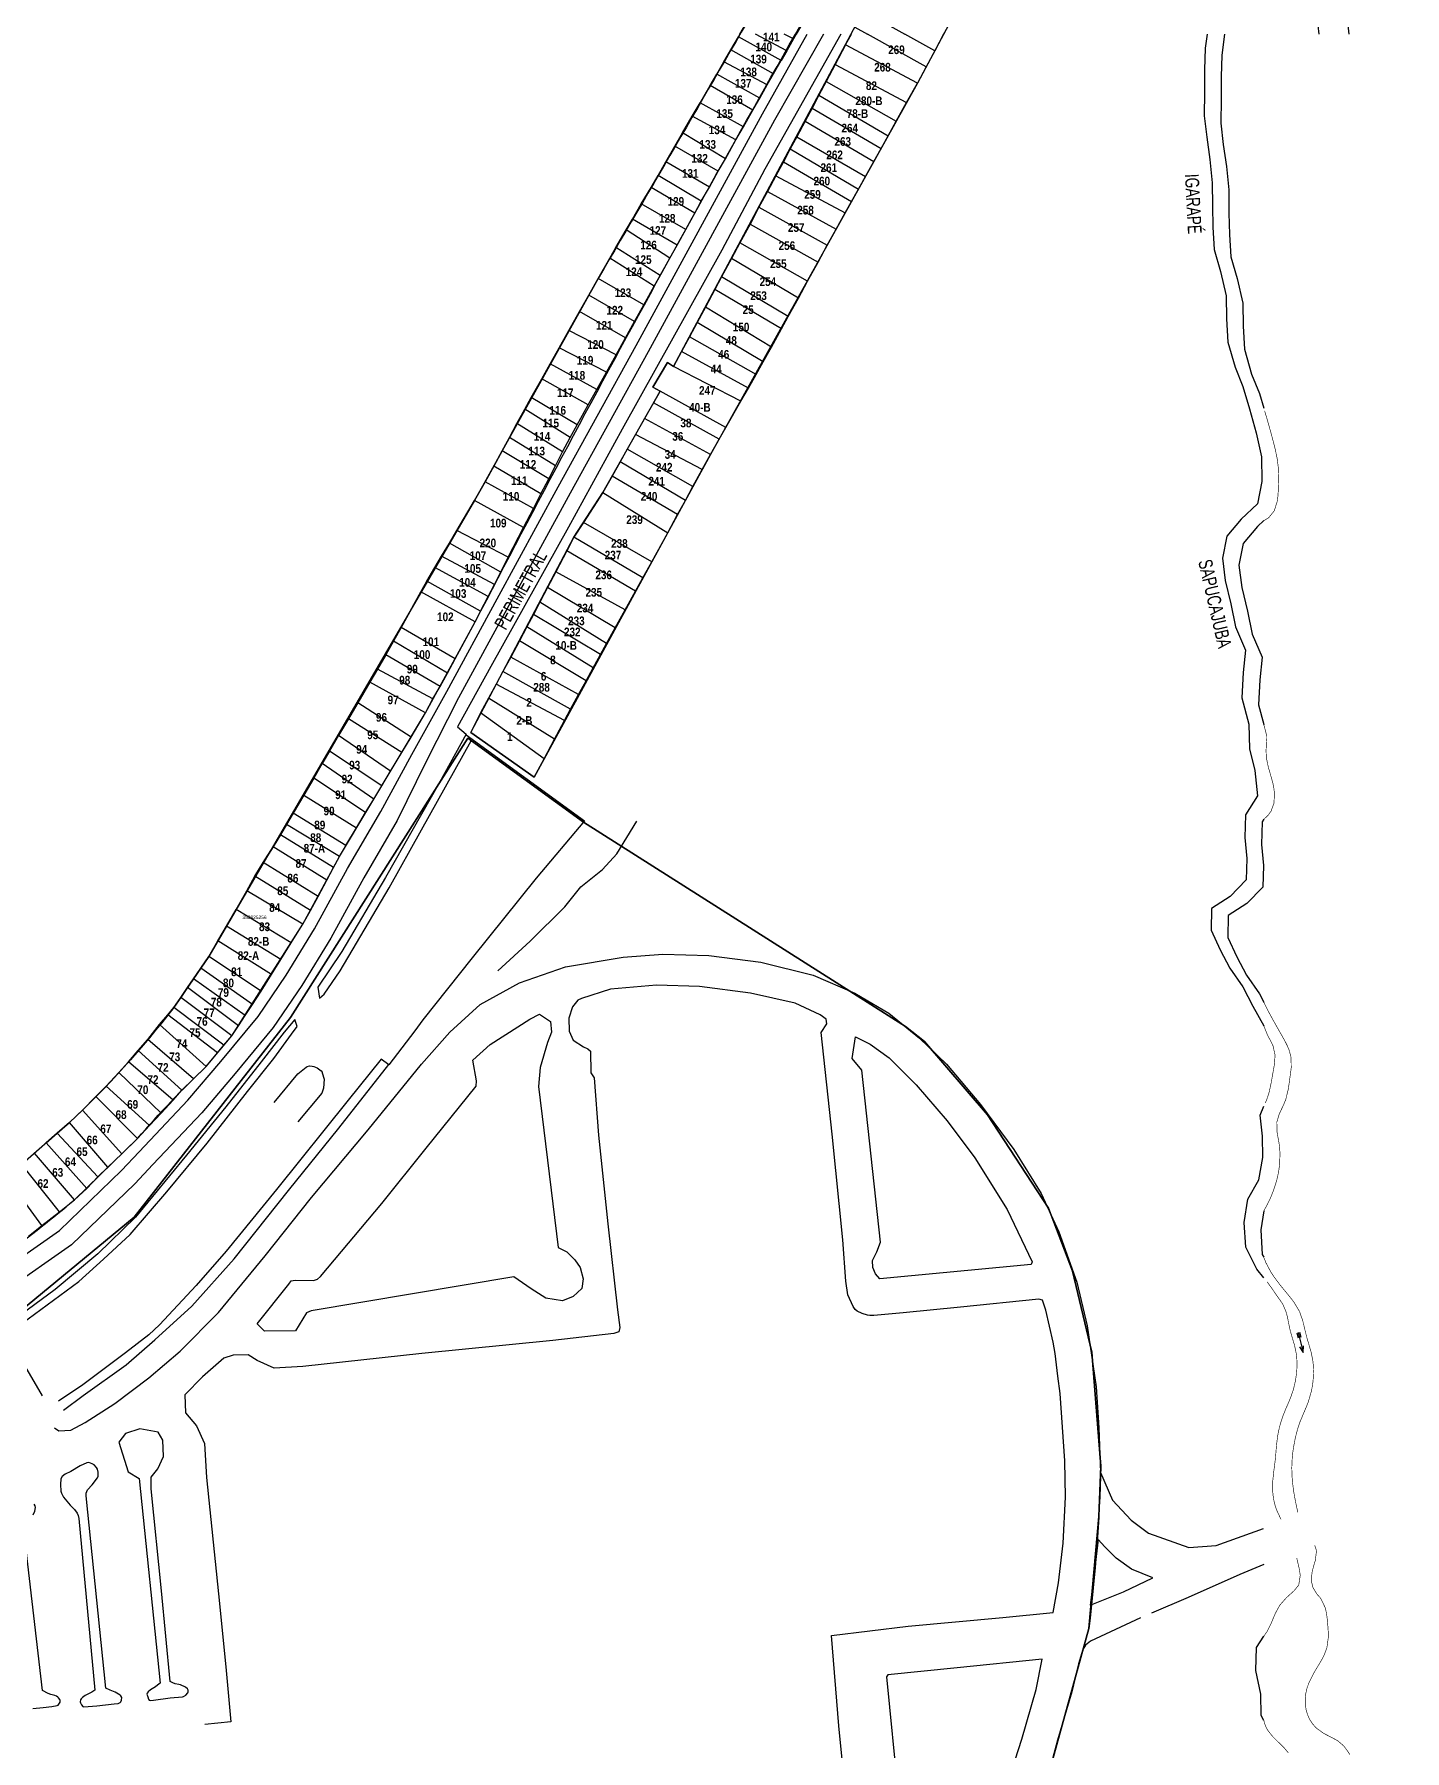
# Model space of a CAD drawing. Extents: x 204548 to 208114, y 4836513 to 4840071.
# Drawn here: x 205440.6 to 205836.7, y 4837097.7 to 4837593.9 of the extents above; entities that cross this region are included whole.
import ezdxf
from ezdxf.enums import TextEntityAlignment as Align

# ---------------------------------------------------------------- set-up
doc = ezdxf.new("R2010")
doc.units = 0
doc.header["$LTSCALE"] = 1.5
doc.header["$MEASUREMENT"] = 0
for name, color, linetype in [('CD-MALHA-LOTES', 42, 'CONTINUOUS'), ('CD_TXT_QUADRA', 7, 'CONTINUOUS'), ('HD-CURSO-PERENE', 170, 'CONTINUOUS'), ('HD-TXT-PERENE', 170, 'CONTINUOUS'), ('HD-VALAS-DRENOS', 170, 'CONTINUOUS'), ('RU-QUADRAS', 6, 'CONTINUOUS'), ('SV-EIXO-RUA-PAV', 20, 'CONTINUOUS'), ('SV-RUA-PAVIM-S-GUIA-C-GUIA', 7, 'CONTINUOUS'), ('SV-TXT-RUA-PAV-S-GUIA-C-GUIA', 7, 'CONTINUOUS'), ('Th_NmrPort', 7, 'CONTINUOUS')]:
    doc.layers.add(name, color=color, linetype=linetype)
doc.styles.add('ARIAL', font='ARIAL.TTF')
doc.styles.add('MONOTXT', font='ARIAL.TTF', dxfattribs={"height": 0.2})
doc.styles.get("Standard").update_dxf_attribs({"font": 'swisscbo.ttf'})

# ---------------------------------------------------------------- blocks, each defined once
blk = doc.blocks.new('COD035', base_point=(207876.51013, 4838778.157952))
at = {"layer": 'HD-TXT-PERENE'}
for p, q in [((207876.51013, 4838778.563682), (207878.01013, 4838778.563682)), ((207876.51013, 4838778.163682), (207882.51013, 4838778.163682)), ((207876.51013, 4838777.763682), (207878.01013, 4838777.763682))]:
    blk.add_line(p, q, dxfattribs=at)
blk.add_lwpolyline([(207880.71013, 4838777.563682), (207882.51013, 4838778.163682), (207880.71013, 4838778.763682)], dxfattribs=at)

msp = doc.modelspace()

# ---------------------------------------------------------------- linework, layer by layer
at = {"layer": 'CD-MALHA-LOTES'}
for p, q in [((205680.23, 4837600.53), (205692.26, 4837593.86)), ((205644.13, 4837593.17), (205644.53, 4837593.86)), ((205644.53, 4837593.86), (205645.69, 4837595.87)), ((205658.09, 4837589.1), (205649.06, 4837593.92)), ((205660.05, 4837592.54), (205657.37, 4837593.92)), ((205660.8, 4837593.86), (205660.05, 4837592.54)), ((205662.02, 4837595.99), (205660.8, 4837593.86)), ((205675.11, 4837590.87), (205676.8, 4837593.89)), ((205677.78, 4837595.91), (205681.48, 4837593.86)), ((205698.41, 4837584.5), (205681.48, 4837593.86)), ((205700.86, 4837589.1), (205692.26, 4837593.86)), ((205703.4, 4837593.86), (205700.86, 4837589.1)), ((205703.63, 4837594.29), (205703.4, 4837593.86)), ((205641.94, 4837589.41), (205639.9, 4837585.88)), ((205644.13, 4837593.17), (205641.94, 4837589.41)), ((205654.29, 4837582.43), (205641.94, 4837589.41)), ((205656.47, 4837586.25), (205644.13, 4837593.17)), ((205658.09, 4837589.1), (205656.47, 4837586.25)), ((205660.05, 4837592.54), (205658.09, 4837589.1)), ((205675.11, 4837590.87), (205672.1, 4837585.17)), ((205695.86, 4837579.74), (205675.11, 4837590.87)), ((205700.86, 4837589.1), (205698.41, 4837584.5)), ((205639.9, 4837585.88), (205637.87, 4837582.38)), ((205652.47, 4837579.22), (205639.9, 4837585.88)), ((205654.29, 4837582.43), (205656.47, 4837586.25)), ((205672.1, 4837585.17), (205669.47, 4837580.21)), ((205672.1, 4837585.17), (205692.74, 4837574.13)), ((205698.41, 4837584.5), (205695.86, 4837579.74)), ((205635.96, 4837579.09), (205633.03, 4837574.03)), ((205637.87, 4837582.38), (205635.96, 4837579.09)), ((205648.32, 4837571.93), (205635.96, 4837579.09)), ((205650.32, 4837575.45), (205637.87, 4837582.38)), ((205650.32, 4837575.45), (205652.47, 4837579.22)), ((205652.47, 4837579.22), (205654.29, 4837582.43)), ((205669.47, 4837580.21), (205667.38, 4837576.26)), ((205669.47, 4837580.21), (205689.73, 4837568.72)), ((205692.74, 4837574.13), (205695.86, 4837579.74)), ((205633.03, 4837574.03), (205630.78, 4837570.23)), ((205645.56, 4837567.09), (205633.03, 4837574.03)), ((205648.32, 4837571.93), (205650.32, 4837575.45)), ((205667.38, 4837576.26), (205665.42, 4837572.55)), ((205667.38, 4837576.26), (205687.36, 4837564.47)), ((205689.73, 4837568.72), (205692.74, 4837574.13)), ((205630.78, 4837570.23), (205628, 4837565.41)), ((205643.41, 4837563.32), (205630.78, 4837570.23)), ((205645.56, 4837567.09), (205648.32, 4837571.93)), ((205665.42, 4837572.55), (205663.39, 4837568.72)), ((205665.42, 4837572.55), (205685.35, 4837560.86)), ((205628, 4837565.41), (205625.77, 4837561.54)), ((205640.42, 4837557.89), (205628, 4837565.41)), ((205643.41, 4837563.32), (205645.56, 4837567.09)), ((205661.03, 4837564.27), (205659.12, 4837560.72)), ((205663.39, 4837568.72), (205661.03, 4837564.27)), ((205661.03, 4837564.27), (205680.84, 4837552.77)), ((205663.39, 4837568.72), (205683.26, 4837557.1)), ((205685.35, 4837560.86), (205687.36, 4837564.47)), ((205687.36, 4837564.47), (205689.73, 4837568.72)), ((205625.77, 4837561.54), (205623.18, 4837557.03)), ((205638.27, 4837554.28), (205625.77, 4837561.54)), ((205640.42, 4837557.89), (205643.41, 4837563.32)), ((205659.12, 4837560.72), (205657.14, 4837557.03)), ((205659.12, 4837560.72), (205678.8, 4837549.1)), ((205683.26, 4837557.1), (205685.35, 4837560.86)), ((205623.18, 4837557.03), (205620.9, 4837553.06)), ((205635.75, 4837549.72), (205623.18, 4837557.03)), ((205635.75, 4837549.72), (205638.27, 4837554.28)), ((205638.27, 4837554.28), (205640.42, 4837557.89)), ((205657.14, 4837557.03), (205654.95, 4837552.95)), ((205657.14, 4837557.03), (205676.8, 4837545.51)), ((205680.84, 4837552.77), (205683.26, 4837557.1)), ((205618.9, 4837549.59), (205616.04, 4837544.82)), ((205620.9, 4837553.06), (205618.9, 4837549.59)), ((205631.56, 4837542.21), (205618.9, 4837549.59)), ((205633.39, 4837545.59), (205620.9, 4837553.06)), ((205633.39, 4837545.59), (205635.75, 4837549.72)), ((205654.95, 4837552.95), (205652.54, 4837548.46)), ((205654.95, 4837552.95), (205675, 4837542.28)), ((205676.8, 4837545.51), (205678.8, 4837549.1)), ((205678.8, 4837549.1), (205680.84, 4837552.77)), ((205616.04, 4837544.82), (205613.51, 4837540.46)), ((205628.88, 4837537.4), (205616.04, 4837544.82)), ((205631.56, 4837542.21), (205633.39, 4837545.59)), ((205652.54, 4837548.46), (205650.06, 4837543.85)), ((205652.54, 4837548.46), (205672.36, 4837537.49)), ((205675, 4837542.28), (205676.8, 4837545.51)), ((205613.51, 4837540.46), (205611.7, 4837537.36)), ((205626.38, 4837532.91), (205613.51, 4837540.46)), ((205628.88, 4837537.4), (205631.56, 4837542.21)), ((205647.47, 4837539.03), (205644.55, 4837533.59)), ((205650.06, 4837543.85), (205647.47, 4837539.03)), ((205647.47, 4837539.03), (205667.15, 4837527.99)), ((205650.06, 4837543.85), (205669.78, 4837532.92)), ((205672.36, 4837537.49), (205675, 4837542.28)), ((205611.7, 4837537.36), (205608.7, 4837532.2)), ((205624.28, 4837529.12), (205611.7, 4837537.36)), ((205626.38, 4837532.91), (205628.88, 4837537.4)), ((205669.78, 4837532.92), (205672.36, 4837537.49)), ((205606.94, 4837529.17), (205603.59, 4837523.31)), ((205608.7, 4837532.2), (205606.94, 4837529.17)), ((205619.79, 4837521.05), (205606.94, 4837529.17)), ((205621.53, 4837524.19), (205608.7, 4837532.2)), ((205621.53, 4837524.19), (205624.28, 4837529.12)), ((205624.28, 4837529.12), (205626.38, 4837532.91)), ((205644.55, 4837533.59), (205642.13, 4837529.08)), ((205664.11, 4837522.46), (205644.55, 4837533.59)), ((205667.15, 4837527.99), (205669.78, 4837532.92)), ((205619.79, 4837521.05), (205621.53, 4837524.19)), ((205642.13, 4837529.08), (205639.25, 4837523.72)), ((205661.46, 4837517.63), (205642.13, 4837529.08)), ((205664.11, 4837522.46), (205667.15, 4837527.99)), ((205603.59, 4837523.31), (205600.88, 4837518.5)), ((205616.81, 4837515.7), (205603.59, 4837523.31)), ((205616.81, 4837515.7), (205619.79, 4837521.05)), ((205637.28, 4837520.06), (205634.58, 4837515.02)), ((205639.25, 4837523.72), (205637.28, 4837520.06)), ((205656.58, 4837508.73), (205637.28, 4837520.06)), ((205658.52, 4837512.28), (205639.25, 4837523.72)), ((205661.46, 4837517.63), (205664.11, 4837522.46)), ((205600.88, 4837518.5), (205598.17, 4837513.69)), ((205614.13, 4837510.88), (205600.88, 4837518.5)), ((205614.13, 4837510.88), (205616.81, 4837515.7)), ((205634.58, 4837515.02), (205632.16, 4837510.53)), ((205653.69, 4837503.46), (205634.58, 4837515.02)), ((205658.52, 4837512.28), (205661.46, 4837517.63)), ((205598.17, 4837513.69), (205595.11, 4837508.23)), ((205611.46, 4837506.08), (205598.17, 4837513.69)), ((205611.46, 4837506.08), (205614.13, 4837510.88)), ((205632.16, 4837510.53), (205629.96, 4837506.42)), ((205651.32, 4837499.17), (205632.16, 4837510.53)), ((205656.58, 4837508.73), (205658.52, 4837512.28)), ((205595.11, 4837508.23), (205592.32, 4837503.28)), ((205608.74, 4837501.19), (205595.11, 4837508.23)), ((205608.74, 4837501.19), (205611.46, 4837506.08)), ((205629.96, 4837506.42), (205627.7, 4837502.22)), ((205649.25, 4837495.55), (205629.96, 4837506.42)), ((205653.69, 4837503.46), (205656.58, 4837508.73)), ((205592.32, 4837503.28), (205589.67, 4837498.58)), ((205605.96, 4837496.2), (205592.32, 4837503.28)), ((205605.96, 4837496.2), (205608.74, 4837501.19)), ((205627.7, 4837502.22), (205625.35, 4837497.84)), ((205646.99, 4837491.58), (205627.7, 4837502.22)), ((205651.32, 4837499.17), (205653.69, 4837503.46)), ((205589.67, 4837498.58), (205587.27, 4837494.31)), ((205603.17, 4837491.17), (205589.67, 4837498.58)), ((205603.17, 4837491.17), (205605.96, 4837496.2)), ((205623.61, 4837498.96), (205619.36, 4837491.84)), ((205625.35, 4837497.84), (205623.61, 4837498.96)), ((205644.86, 4837487.85), (205625.35, 4837497.84)), ((205646.99, 4837491.58), (205649.25, 4837495.55)), ((205649.25, 4837495.55), (205651.32, 4837499.17)), ((205587.27, 4837494.31), (205584.2, 4837488.85)), ((205600.7, 4837486.73), (205587.27, 4837494.31)), ((205600.7, 4837486.73), (205603.17, 4837491.17)), ((205619.36, 4837491.84), (205621.46, 4837490.68)), ((205621.46, 4837490.68), (205619.53, 4837487.29)), ((205640.5, 4837480.18), (205621.46, 4837490.68)), ((205644.86, 4837487.85), (205646.99, 4837491.58)), ((205582.34, 4837485.47), (205580.09, 4837481.33)), ((205584.2, 4837488.85), (205582.34, 4837485.47)), ((205595.46, 4837477.32), (205582.34, 4837485.47)), ((205597.47, 4837480.93), (205584.2, 4837488.85)), ((205597.47, 4837480.93), (205600.7, 4837486.73)), ((205619.53, 4837487.29), (205616.97, 4837482.76)), ((205638.59, 4837476.84), (205619.53, 4837487.29)), ((205640.5, 4837480.18), (205644.86, 4837487.85)), ((205580.09, 4837481.33), (205577.91, 4837477.35)), ((205593.28, 4837473.13), (205580.09, 4837481.33)), ((205595.46, 4837477.32), (205597.47, 4837480.93)), ((205616.97, 4837482.76), (205614.37, 4837478.17)), ((205636.05, 4837472.36), (205616.97, 4837482.76)), ((205638.59, 4837476.84), (205640.5, 4837480.18)), ((205577.91, 4837477.35), (205575.81, 4837473.48)), ((205591.23, 4837469.15), (205577.91, 4837477.35)), ((205593.28, 4837473.13), (205595.46, 4837477.32)), ((205614.37, 4837478.17), (205611.98, 4837473.92)), ((205633.68, 4837468.04), (205614.37, 4837478.17)), ((205636.05, 4837472.36), (205638.59, 4837476.84)), ((205575.81, 4837473.48), (205573.4, 4837469.07)), ((205589.28, 4837465.36), (205575.81, 4837473.48)), ((205591.23, 4837469.15), (205593.28, 4837473.13)), ((205609.91, 4837470.27), (205607.58, 4837466.15)), ((205611.98, 4837473.92), (205609.91, 4837470.27)), ((205628.79, 4837459.13), (205609.91, 4837470.27)), ((205630.99, 4837463.13), (205611.98, 4837473.92)), ((205633.68, 4837468.04), (205636.05, 4837472.36)), ((205573.4, 4837469.07), (205570.9, 4837464.49)), ((205587.04, 4837460.99), (205573.4, 4837469.07)), ((205587.04, 4837460.99), (205589.28, 4837465.36)), ((205589.28, 4837465.36), (205591.23, 4837469.15)), ((205607.58, 4837466.15), (205604.89, 4837461.42)), ((205626.56, 4837455.06), (205607.58, 4837466.15)), ((205630.99, 4837463.13), (205633.68, 4837468.04)), ((205570.9, 4837464.49), (205567.87, 4837459.1)), ((205584.86, 4837456.76), (205570.9, 4837464.49)), ((205584.86, 4837456.76), (205587.04, 4837460.99)), ((205604.89, 4837461.42), (205599.33, 4837452.77)), ((205604.89, 4837461.42), (205623.67, 4837449.8)), ((205628.79, 4837459.13), (205630.99, 4837463.13)), ((205567.87, 4837459.1), (205562.75, 4837450.42)), ((205582.04, 4837451.28), (205567.87, 4837459.1)), ((205582.04, 4837451.28), (205584.86, 4837456.76)), ((205623.67, 4837449.8), (205626.56, 4837455.06)), ((205626.56, 4837455.06), (205628.79, 4837459.13)), ((205562.75, 4837450.42), (205560.59, 4837446.78)), ((205577.61, 4837442.68), (205562.75, 4837450.42)), ((205577.61, 4837442.68), (205582.04, 4837451.28)), ((205599.33, 4837452.77), (205596.58, 4837448.49)), ((205619.07, 4837441.4), (205599.33, 4837452.77)), ((205619.07, 4837441.4), (205623.67, 4837449.8)), ((205560.59, 4837446.78), (205558.25, 4837443.04)), ((205575.43, 4837438.43), (205560.59, 4837446.78)), ((205596.58, 4837448.49), (205594.52, 4837444.56)), ((205616.5, 4837436.75), (205596.58, 4837448.49)), ((205558.25, 4837443.04), (205556.39, 4837439.74)), ((205573.57, 4837434.81), (205558.25, 4837443.04)), ((205575.43, 4837438.43), (205577.61, 4837442.68)), ((205594.52, 4837444.56), (205591.35, 4837438.53)), ((205614.4, 4837432.94), (205594.52, 4837444.56)), ((205616.5, 4837436.75), (205619.07, 4837441.4)), ((205554.08, 4837435.77), (205552.33, 4837432.73)), ((205556.39, 4837439.74), (205554.08, 4837435.77)), ((205569.61, 4837427.12), (205554.08, 4837435.77)), ((205571.79, 4837431.36), (205556.39, 4837439.74)), ((205573.57, 4837434.81), (205575.43, 4837438.43)), ((205591.35, 4837438.53), (205588.97, 4837434)), ((205611.41, 4837427.53), (205591.35, 4837438.53)), ((205614.4, 4837432.94), (205616.5, 4837436.75)), ((205552.33, 4837432.73), (205546.6, 4837422.42)), ((205568.04, 4837424.05), (205552.33, 4837432.73)), ((205569.61, 4837427.12), (205571.79, 4837431.36)), ((205571.79, 4837431.36), (205573.57, 4837434.81)), ((205588.97, 4837434), (205586.74, 4837429.75)), ((205608.5, 4837422.27), (205588.97, 4837434)), ((205611.41, 4837427.53), (205614.4, 4837432.94)), ((205568.04, 4837424.05), (205569.61, 4837427.12)), ((205584.85, 4837426.17), (205582.95, 4837422.54)), ((205586.74, 4837429.75), (205584.85, 4837426.17)), ((205604.28, 4837414.61), (205584.85, 4837426.17)), ((205606.03, 4837417.78), (205586.74, 4837429.75)), ((205608.5, 4837422.27), (205611.41, 4837427.53)), ((205546.6, 4837422.42), (205544.38, 4837418.44)), ((205562.26, 4837413.29), (205546.6, 4837422.42)), ((205562.26, 4837413.29), (205568.04, 4837424.05)), ((205582.95, 4837422.54), (205580.83, 4837418.51)), ((205602.13, 4837410.72), (205582.95, 4837422.54)), ((205606.03, 4837417.78), (205608.5, 4837422.27)), ((205544.38, 4837418.44), (205542.2, 4837414.51)), ((205560.02, 4837409.2), (205544.38, 4837418.44)), ((205580.83, 4837418.51), (205578.29, 4837413.81)), ((205600.07, 4837406.99), (205580.83, 4837418.51)), ((205604.28, 4837414.61), (205606.03, 4837417.78)), ((205539.75, 4837410.32), (205537.56, 4837406.57)), ((205542.2, 4837414.51), (205539.75, 4837410.32)), ((205555.82, 4837401.76), (205539.75, 4837410.32)), ((205557.9, 4837405.35), (205542.2, 4837414.51)), ((205560.02, 4837409.2), (205562.26, 4837413.29)), ((205578.29, 4837413.81), (205576.07, 4837409.71)), ((205597.86, 4837402.98), (205578.29, 4837413.81)), ((205600.07, 4837406.99), (205602.13, 4837410.72)), ((205602.13, 4837410.72), (205604.28, 4837414.61)), ((205537.56, 4837406.57), (205534.09, 4837400.62)), ((205553.71, 4837397.73), (205537.56, 4837406.57)), ((205555.82, 4837401.76), (205557.9, 4837405.35)), ((205557.9, 4837405.35), (205560.02, 4837409.2)), ((205574.06, 4837405.98), (205571.89, 4837401.98)), ((205576.07, 4837409.71), (205574.06, 4837405.98)), ((205593.87, 4837395.53), (205574.06, 4837405.98)), ((205595.6, 4837398.77), (205576.07, 4837409.71)), ((205597.86, 4837402.98), (205600.07, 4837406.99)), ((205534.09, 4837400.62), (205531.37, 4837395.96)), ((205549.48, 4837390.72), (205534.09, 4837400.62)), ((205553.71, 4837397.73), (205555.82, 4837401.76)), ((205571.89, 4837401.98), (205569.59, 4837397.72)), ((205590.98, 4837390.13), (205571.89, 4837401.98)), ((205595.6, 4837398.77), (205597.86, 4837402.98)), ((205531.37, 4837395.96), (205528.57, 4837391.17)), ((205546.79, 4837386.21), (205531.37, 4837395.96)), ((205549.48, 4837390.72), (205553.71, 4837397.73)), ((205569.59, 4837397.72), (205566.74, 4837392.03)), ((205587.93, 4837384.44), (205569.59, 4837397.72)), ((205590.98, 4837390.13), (205593.87, 4837395.53)), ((205593.87, 4837395.53), (205595.6, 4837398.77)), ((205528.57, 4837391.17), (205525.92, 4837386.63)), ((205543.55, 4837380.82), (205528.57, 4837391.17)), ((205546.79, 4837386.21), (205549.48, 4837390.72)), ((205566.74, 4837392.03), (205585.09, 4837379.12)), ((205525.92, 4837386.63), (205523.84, 4837383.07)), ((205541.01, 4837376.62), (205525.92, 4837386.63)), ((205543.55, 4837380.82), (205546.79, 4837386.21)), ((205587.93, 4837384.44), (205590.98, 4837390.13)), ((205523.84, 4837383.07), (205521.38, 4837378.86)), ((205538.72, 4837372.8), (205523.84, 4837383.07)), ((205541.01, 4837376.62), (205543.55, 4837380.82)), ((205585.09, 4837379.12), (205587.93, 4837384.44)), ((205521.38, 4837378.86), (205518.47, 4837373.91)), ((205536.37, 4837368.88), (205521.38, 4837378.86)), ((205538.72, 4837372.8), (205541.01, 4837376.62)), ((205518.47, 4837373.91), (205515.42, 4837368.72)), ((205518.47, 4837373.91), (205533.72, 4837364.47)), ((205536.37, 4837368.88), (205538.72, 4837372.8)), ((205513.48, 4837365.42), (205511.75, 4837362.47)), ((205515.42, 4837368.72), (205513.48, 4837365.42)), ((205528.82, 4837356.23), (205513.48, 4837365.42)), ((205530.67, 4837359.4), (205515.42, 4837368.72)), ((205533.72, 4837364.47), (205536.37, 4837368.88)), ((205511.75, 4837362.47), (205509.61, 4837359.01)), ((205527.07, 4837352.97), (205511.75, 4837362.47)), ((205530.67, 4837359.4), (205533.72, 4837364.47)), ((205509.61, 4837359.01), (205506.79, 4837354.46)), ((205525.11, 4837349.32), (205509.61, 4837359.01)), ((205527.07, 4837352.97), (205528.82, 4837356.23)), ((205528.82, 4837356.23), (205530.67, 4837359.4)), ((205504.37, 4837350.49), (205501.98, 4837346.28)), ((205506.79, 4837354.46), (205504.37, 4837350.49)), ((205520.41, 4837340.59), (205504.37, 4837350.49)), ((205522.6, 4837344.66), (205506.79, 4837354.46)), ((205525.11, 4837349.32), (205527.07, 4837352.97)), ((205501.98, 4837346.28), (205498.93, 4837340.91)), ((205518.2, 4837336.66), (205501.98, 4837346.28)), ((205522.6, 4837344.66), (205525.11, 4837349.32)), ((205498.93, 4837340.91), (205496.12, 4837336.04)), ((205514.8, 4837331.19), (205498.93, 4837340.91)), ((205518.2, 4837336.66), (205520.41, 4837340.59)), ((205520.41, 4837340.59), (205522.6, 4837344.66)), ((205496.12, 4837336.04), (205493.65, 4837331.82)), ((205511.82, 4837326.39), (205496.12, 4837336.04)), ((205514.8, 4837331.19), (205518.2, 4837336.66)), ((205493.65, 4837331.82), (205491.01, 4837327.32)), ((205509.15, 4837322.09), (205493.65, 4837331.82)), ((205511.82, 4837326.39), (205514.8, 4837331.19)), ((205491.01, 4837327.32), (205488.73, 4837323.9)), ((205506.18, 4837317.31), (205491.01, 4837327.32)), ((205509.15, 4837322.09), (205511.82, 4837326.39)), ((205486.63, 4837320.84), (205484.88, 4837318.3)), ((205488.73, 4837323.9), (205486.63, 4837320.84)), ((205501.58, 4837310.23), (205486.63, 4837320.84)), ((205503.69, 4837313.43), (205488.73, 4837323.9)), ((205506.18, 4837317.31), (205509.15, 4837322.09)), ((205484.88, 4837318.3), (205482.93, 4837315.46)), ((205499.59, 4837307.21), (205484.88, 4837318.3)), ((205503.69, 4837313.43), (205506.18, 4837317.31)), ((205480.9, 4837312.56), (205479.15, 4837310.45)), ((205482.93, 4837315.46), (205480.9, 4837312.56)), ((205495.36, 4837301.62), (205480.9, 4837312.56)), ((205497.71, 4837304.39), (205482.93, 4837315.46)), ((205501.58, 4837310.23), (205503.69, 4837313.43)), ((205476.83, 4837307.65), (205473.44, 4837303.33)), ((205479.15, 4837310.45), (205476.83, 4837307.65)), ((205490.3, 4837295.52), (205476.83, 4837307.65)), ((205493.53, 4837299.42), (205479.15, 4837310.45)), ((205497.71, 4837304.39), (205499.59, 4837307.21)), ((205499.59, 4837307.21), (205501.58, 4837310.23)), ((205473.44, 4837303.33), (205470.58, 4837300.09)), ((205486.65, 4837291.92), (205473.44, 4837303.33)), ((205493.53, 4837299.42), (205495.36, 4837301.62)), ((205495.36, 4837301.62), (205497.71, 4837304.39)), ((205467.78, 4837296.84), (205465.04, 4837293.71)), ((205470.58, 4837300.09), (205467.78, 4837296.84)), ((205480.69, 4837285.79), (205467.78, 4837296.84)), ((205483.27, 4837288.62), (205470.58, 4837300.09)), ((205490.3, 4837295.52), (205493.53, 4837299.42)), ((205465.04, 4837293.71), (205461.37, 4837289.82)), ((205477.3, 4837282.03), (205465.04, 4837293.71)), ((205483.27, 4837288.62), (205486.65, 4837291.92)), ((205486.65, 4837291.92), (205490.3, 4837295.52)), ((205458.35, 4837286.79), (205454.48, 4837282.91)), ((205461.37, 4837289.82), (205458.35, 4837286.79)), ((205470.44, 4837274.71), (205458.35, 4837286.79)), ((205473.89, 4837278.4), (205461.37, 4837289.82)), ((205480.69, 4837285.79), (205483.27, 4837288.62)), ((205454.48, 4837282.91), (205450.74, 4837279.29)), ((205465.91, 4837270.23), (205454.48, 4837282.91)), ((205473.89, 4837278.4), (205477.3, 4837282.03)), ((205477.3, 4837282.03), (205480.69, 4837285.79)), ((205447.24, 4837276.26), (205444.05, 4837273.43)), ((205450.74, 4837279.29), (205447.24, 4837276.26)), ((205458.91, 4837263.55), (205447.24, 4837276.26)), ((205461.84, 4837266.4), (205450.74, 4837279.29)), ((205470.44, 4837274.71), (205473.89, 4837278.4)), ((205444.05, 4837273.43), (205440.68, 4837270.44)), ((205455.79, 4837260.26), (205444.05, 4837273.43)), ((205465.91, 4837270.23), (205470.44, 4837274.71)), ((205440.68, 4837270.44), (205436.96, 4837267.13)), ((205447.85, 4837253.52), (205436.96, 4837267.13)), ((205452.17, 4837256.92), (205440.68, 4837270.44)), ((205458.91, 4837263.55), (205461.84, 4837266.4)), ((205461.84, 4837266.4), (205465.91, 4837270.23)), ((205442.8, 4837249.54), (205432.71, 4837263.3)), ((205455.79, 4837260.26), (205458.91, 4837263.55)), ((205447.85, 4837253.52), (205452.17, 4837256.92)), ((205452.17, 4837256.92), (205455.79, 4837260.26)), ((205442.8, 4837249.54), (205447.85, 4837253.52)), ((205438.9, 4837246.46), (205442.8, 4837249.54))]:
    msp.add_line(p, q, dxfattribs=at)
msp.add_lwpolyline([(205436.96, 4837267.13), (205440.68, 4837270.44), (205444.05, 4837273.43), (205447.24, 4837276.26), (205450.74, 4837279.29), (205454.48, 4837282.91), (205458.35, 4837286.79), (205461.37, 4837289.82), (205465.04, 4837293.71), (205467.78, 4837296.84), (205470.58, 4837300.09), (205473.44, 4837303.33), (205476.83, 4837307.65), (205479.15, 4837310.45), (205480.9, 4837312.56), (205482.93, 4837315.46), (205484.88, 4837318.3), (205486.63, 4837320.84), (205488.73, 4837323.9), (205491.01, 4837327.32), (205493.65, 4837331.82), (205496.12, 4837336.04), (205498.93, 4837340.91), (205501.98, 4837346.28), (205504.37, 4837350.49), (205506.79, 4837354.46), (205509.61, 4837359.01), (205511.75, 4837362.47), (205513.48, 4837365.42), (205515.42, 4837368.72), (205518.47, 4837373.91), (205521.38, 4837378.86), (205523.84, 4837383.07), (205525.92, 4837386.63), (205528.57, 4837391.17), (205531.37, 4837395.96), (205534.09, 4837400.62), (205537.56, 4837406.57), (205539.75, 4837410.32), (205542.2, 4837414.51), (205544.38, 4837418.44), (205546.6, 4837422.42), (205552.33, 4837432.73), (205554.08, 4837435.77), (205556.36, 4837439.75), (205558.25, 4837443.04), (205560.59, 4837446.78), (205562.75, 4837450.42), (205567.87, 4837459.1), (205570.9, 4837464.49), (205573.4, 4837469.07), (205575.81, 4837473.48), (205577.91, 4837477.35), (205580.09, 4837481.33), (205582.34, 4837485.47), (205584.2, 4837488.85), (205587.27, 4837494.31), (205589.67, 4837498.58), (205592.32, 4837503.28), (205595.11, 4837508.23), (205598.17, 4837513.69), (205600.88, 4837518.5), (205603.59, 4837523.31), (205606.94, 4837529.17), (205608.7, 4837532.19), (205611.7, 4837537.36), (205613.51, 4837540.46), (205616.04, 4837544.82), (205618.9, 4837549.59), (205620.9, 4837553.06), (205623.18, 4837557.03), (205625.77, 4837561.54), (205628, 4837565.41), (205630.78, 4837570.23), (205633.03, 4837574.03), (205635.96, 4837579.09), (205637.87, 4837582.38), (205639.9, 4837585.88), (205641.94, 4837589.41), (205644.13, 4837593.17), (205644.53, 4837593.86), (205647.96, 4837599.79)], dxfattribs=at)
at = {"layer": 'CD-MALHA-LOTES', "flags": 128}
msp.add_lwpolyline([(205731.54, 4837082.72), (205745.44, 4837133.06), (205748.26, 4837165.38), (205748.91, 4837179.92), (205746.31, 4837212.91), (205740.66, 4837236.34), (205733.71, 4837254.57), (205716.13, 4837281.47), (205697.89, 4837302.73), (205692.46, 4837307.07), (205599.3, 4837366.1), (205565.87, 4837390.4), (205514.62, 4837309.68), (205469.46, 4837251.96), (205426.25, 4837216.38), (205319.21, 4837173.85), (205200.44, 4837174.72), (205051.48, 4837198.15)], dxfattribs=at)
at = {"layer": 'HD-CURSO-PERENE', "flags": 128}
for points in [[(205779.6, 4837593.86), (205779.06, 4837589.87), (205778.84, 4837583.61), (205778.89, 4837577.18), (205778.78, 4837570.26), (205779.48, 4837564.12), (205780.41, 4837557.68), (205781.04, 4837550.94), (205781.11, 4837544.24), (205781.24, 4837538.08), (205781.61, 4837531.62), (205783.5, 4837525.29), (205785.11, 4837518.24), (205785.23, 4837511.59), (205785.57, 4837504.91), (205787.67, 4837497.67), (205789.92, 4837492.06), (205791.86, 4837485.63), (205793.81, 4837478.63), (205795.28, 4837471.69), (205795.39, 4837464.64), (205794.21, 4837458.18), (205789.41, 4837453.67), (205785.26, 4837448.77), (205784.01, 4837442.48), (205784.8, 4837435.99), (205786.46, 4837429.2), (205787.78, 4837422.55), (205790.72, 4837415.83), (205790.06, 4837409.34), (205789.68, 4837402.06), (205791.7, 4837394.44), (205791.86, 4837387.35), (205793.39, 4837381.04), (205794.13, 4837373.69), (205790.71, 4837368.25), (205790.54, 4837361.7), (205791.09, 4837355.66), (205790.9, 4837349.43), (205786.26, 4837344.64), (205780.88, 4837341.16), (205780.79, 4837334.88), (205783.35, 4837329.25), (205786.17, 4837323.95), (205789.96, 4837318.55), (205792.8, 4837312.93), (205795.98, 4837307.24)], [(205784.67, 4837593.86), (205783.86, 4837587.81), (205783.64, 4837581.55), (205783.69, 4837575.12), (205783.58, 4837568.2), (205784.28, 4837562.06), (205785.21, 4837555.62), (205785.84, 4837548.88), (205785.91, 4837542.18), (205786.04, 4837536.02), (205786.41, 4837529.56), (205788.3, 4837523.23), (205789.91, 4837516.18), (205790.03, 4837509.53), (205790.37, 4837502.85), (205792.47, 4837495.61), (205794.72, 4837490), (205795.99, 4837485.8)], [(205795.99, 4837453.28), (205794.21, 4837451.61), (205790.06, 4837446.71), (205788.81, 4837440.42), (205789.6, 4837433.93), (205791.26, 4837427.14), (205792.58, 4837420.49), (205795.52, 4837413.77), (205794.86, 4837407.28), (205794.48, 4837400), (205795.99, 4837394.32)], [(205795.99, 4837366.95), (205795.51, 4837366.19), (205795.34, 4837359.64), (205795.89, 4837353.6), (205795.7, 4837347.37), (205791.06, 4837342.58), (205785.68, 4837339.1), (205785.59, 4837332.82), (205788.15, 4837327.19), (205790.97, 4837321.89), (205794.76, 4837316.49), (205795.98, 4837314.07)], [(205795.98, 4837234.4), (205794, 4837236.94), (205790.76, 4837243.22), (205790.28, 4837250.35), (205791.41, 4837257.15), (205794.56, 4837262.77), (205795.74, 4837269.18), (205795.59, 4837275.37), (205794.94, 4837281.42), (205795.98, 4837284.06)], [(205795.98, 4837253.72), (205795.08, 4837248.29), (205795.56, 4837241.16), (205795.98, 4837240.34)], [(205795.98, 4837106.48), (205795.19, 4837107.9), (205795.11, 4837114.06), (205793.72, 4837120.88), (205793.89, 4837127.52), (205795.98, 4837130.8)]]:
    msp.add_lwpolyline(points, dxfattribs=at)
at = {"layer": 'HD-CURSO-PERENE', "const_width": 0.18, "flags": 128}
for points in [[(205795.99, 4837453.28), (205797.39, 4837454.12), (205799.01, 4837456.12), (205799.88, 4837458.92), (205800.07, 4837460.44), (205800.17, 4837462), (205800.24, 4837464.11), (205800.27, 4837465.62), (205800.18, 4837468.6), (205799.87, 4837471.1), (205799.26, 4837474.04), (205798.89, 4837475.51), (205798.22, 4837478.02), (205797.83, 4837479.47), (205797.01, 4837482.36), (205796.23, 4837485.01)], [(205795.99, 4837366.95), (205797.21, 4837368.08), (205798.1, 4837369.33), (205798.93, 4837371.63), (205799.06, 4837374.57), (205798.87, 4837376.08), (205798.56, 4837377.59), (205797.75, 4837380.45), (205797.32, 4837381.9), (205796.71, 4837384.81), (205796.64, 4837386.78), (205796.71, 4837388.28), (205796.78, 4837389.79), (205796.75, 4837391.4), (205795.99, 4837394.32)], [(205795.98, 4837314.07), (205796.64, 4837312.72), (205797.6, 4837310.87), (205799.03, 4837308.26), (205800.51, 4837305.65), (205801.26, 4837304.33), (205802.05, 4837302.92), (205802.74, 4837301.56), (205803.32, 4837300.17), (205803.86, 4837298.14), (205803.91, 4837295.18), (205803.73, 4837293.67), (205803.51, 4837292.15), (205803.27, 4837290.36), (205803.04, 4837288.87), (205802.34, 4837285.96), (205801.66, 4837284.3), (205800.99, 4837282.92), (205800.37, 4837281.54), (205799.74, 4837279.36), (205799.84, 4837276.42), (205800.1, 4837274.91), (205800.38, 4837273.4), (205800.58, 4837271.8), (205800.66, 4837270.3), (205800.56, 4837267.31), (205800.35, 4837265.64), (205800.08, 4837264.16), (205799.74, 4837262.69), (205799.32, 4837261.25), (205798.84, 4837259.81), (205798.26, 4837258.32), (205797.66, 4837256.94), (205797, 4837255.59), (205795.98, 4837253.72)], [(205795.98, 4837307.24), (205797.1, 4837304.46), (205798.03, 4837302.76), (205798.67, 4837301.4), (205799.25, 4837298.75), (205798.99, 4837295.74), (205798.72, 4837294.22), (205798.41, 4837292.42), (205798.15, 4837290.93), (205797.52, 4837288.03), (205797, 4837286.35), (205796.43, 4837284.96)], [(205805.81, 4837166.61), (205805.19, 4837169.53), (205804.91, 4837171.01), (205804.65, 4837172.49), (205804.42, 4837174.14), (205804.25, 4837175.63), (205804.14, 4837177.13), (205804.07, 4837179.51), (205804.21, 4837182.51), (205804.38, 4837184), (205804.59, 4837185.49), (205805.07, 4837187.99), (205805.42, 4837189.46), (205805.82, 4837190.9), (205806.48, 4837192.83), (205807.64, 4837195.6), (205808.23, 4837196.98), (205808.82, 4837198.48), (205809.67, 4837201.36), (205809.97, 4837202.83), (205810.19, 4837204.32), (205810.32, 4837205.85), (205810.37, 4837207.36), (205810.32, 4837208.87), (205810.17, 4837210.36), (205809.67, 4837212.88), (205808.83, 4837215.76), (205808.41, 4837217.2), (205807.9, 4837219.23), (205807.56, 4837220.71), (205807.19, 4837222.17), (205806.28, 4837224.73), (205804.75, 4837227.29), (205803.84, 4837228.49), (205802.88, 4837229.67), (205801.64, 4837231.18), (205800.69, 4837232.34), (205798.9, 4837234.74), (205797.99, 4837236.13), (205796.59, 4837238.78), (205796.03, 4837240.2)], [(205800.95, 4837164.59), (205799.69, 4837167.28), (205799.22, 4837168.71), (205798.87, 4837170.18), (205798.64, 4837171.67), (205798.52, 4837173.17), (205798.54, 4837175.35), (205798.85, 4837178.33), (205799.05, 4837179.82), (205799.24, 4837181.31), (205799.41, 4837183.07), (205799.54, 4837184.56), (205799.66, 4837186.06), (205799.97, 4837188.58), (205800.24, 4837190.06), (205800.59, 4837191.52), (205801.01, 4837192.96), (205801.49, 4837194.39), (205802.24, 4837196.28), (205803.19, 4837198.47), (205803.76, 4837199.86), (205804.49, 4837201.96), (205804.87, 4837203.42), (205805.17, 4837204.89), (205805.39, 4837206.38), (205805.53, 4837207.92), (205805.58, 4837209.43), (205805.53, 4837210.93), (205805.38, 4837212.43), (205804.86, 4837214.93), (205804, 4837217.8), (205803.6, 4837219.25), (205803.15, 4837221.32), (205802.87, 4837222.82), (205802.52, 4837224.29), (205801.48, 4837226.79), (205799.87, 4837229.09), (205798.17, 4837231.56), (205796.91, 4837233.27)], [(205820.85, 4837096.6), (205820, 4837097.88), (205819.09, 4837099.09), (205817.33, 4837100.61), (205814.66, 4837102.01), (205813.31, 4837102.7), (205811.13, 4837104.28), (205810.12, 4837105.42), (205809.28, 4837106.69), (205808.64, 4837108.08), (205808.21, 4837109.55), (205807.99, 4837111.06), (205807.95, 4837112.59), (205808.1, 4837114.11), (205808.42, 4837115.59), (205808.95, 4837117.16), (205810.27, 4837119.85), (205811.04, 4837121.16), (205812.09, 4837122.9), (205812.85, 4837124.22), (205813.53, 4837125.57), (205814.24, 4837127.54), (205814.63, 4837130.45), (205814.62, 4837131.96), (205814.52, 4837133.5), (205814.29, 4837136.06), (205814.07, 4837137.61), (205813.72, 4837139.09), (205812.44, 4837141.74), (205811.37, 4837142.94), (205810.2, 4837144.85), (205809.84, 4837146.33), (205809.78, 4837147.89), (205809.97, 4837149.47), (205810.41, 4837151.16), (205810.86, 4837152.64), (205811.22, 4837155.52), (205810.72, 4837157.05)], [(205795.98, 4837130.8), (205796.86, 4837132.03), (205798.14, 4837134.59), (205798.72, 4837135.99), (205799.31, 4837137.38), (205800.58, 4837139.72), (205802.54, 4837141.96), (205804.76, 4837143.95), (205806.09, 4837145.6), (205806.52, 4837148.43), (205806.29, 4837150), (205805.93, 4837151.58), (205805.51, 4837153.39)], [(205795.98, 4837106.48), (205796.42, 4837104.96), (205797.11, 4837103.62), (205798.61, 4837101.74), (205799.68, 4837100.67), (205800.77, 4837099.63), (205801.84, 4837098.57), (205803.1, 4837097.05)]]:
    msp.add_lwpolyline(points, dxfattribs=at)
at = {"layer": 'HD-VALAS-DRENOS', "flags": 128}
msp.add_lwpolyline([(205574.56, 4837323.1), (205583.91, 4837331.76), (205593.93, 4837341.65), (205598.56, 4837347.45), (205604.83, 4837352.42), (205608.96, 4837357.01), (205614.76, 4837366.38)], dxfattribs=at)
at = {"layer": 'RU-QUADRAS', "color": 6, "linetype": 'Continuous'}
for points in [[(205404.69, 4838029.91), (205548, 4837984.17), (205559.25, 4837979.85), (205563.96, 4837977.11), (205594.72, 4837969.92, -0.007928), (205678.99, 4837943.63), (205680.49, 4837949.94), (205804.91, 4837903.1), (205814.01, 4837898.82), (205783.7, 4837841.65), (205704.58, 4837698.84, -0.003637), (205603.59, 4837523.31), (205567.87, 4837459.1), (205491.01, 4837327.32), (205480.9, 4837312.56, -0.040899), (205450.74, 4837279.29), (205420.42, 4837252.69, -0.062003)], [(205412.85, 4837227.15, 0.022942), (205452.17, 4837256.92), (205470.44, 4837274.71, -0.024855), (205490.3, 4837295.52), (205497.71, 4837304.39), (205518.2, 4837336.66), (205528.82, 4837356.23), (205553.71, 4837397.73), (205568.04, 4837424.05, -0.011424), (205678.47, 4837624.95), (205770.02, 4837791.83), (205790.38, 4837826.86, 0.008511), (205834.37, 4837909.45), (205822.11, 4837914.48), (205814.01, 4837898.82), (205783.7, 4837841.65), (205704.58, 4837698.84, -0.003637), (205603.59, 4837523.31), (205567.87, 4837459.1), (205491.01, 4837327.32), (205480.9, 4837312.56, -0.040899), (205450.74, 4837279.29), (205420.42, 4837252.69, -0.062003)], [(205051.48, 4837198.15), (205200.44, 4837174.72), (205319.21, 4837173.85), (205426.25, 4837216.38), (205469.46, 4837251.96), (205514.62, 4837309.68), (205565.87, 4837390.4), (205599.3, 4837366.1), (205692.46, 4837307.07), (205697.89, 4837302.73), (205716.13, 4837281.47), (205733.71, 4837254.57), (205740.66, 4837236.34), (205746.31, 4837212.91), (205748.91, 4837179.92, -0.021182), (205745.44, 4837133.06), (205731.54, 4837082.72)]]:
    msp.add_lwpolyline(points, format="xyb", dxfattribs=at)
msp.add_lwpolyline([(205566.74, 4837392.03), (205596.58, 4837448.49), (205604.89, 4837461.42), (205621.46, 4837490.68), (205619.36, 4837491.84), (205623.61, 4837498.96), (205625.35, 4837497.84), (205687.92, 4837615.05), (205755.69, 4837734.28), (205752.88, 4837735.68), (205760.54, 4837750.28), (205762.48, 4837749.4), (205814.47, 4837842.82), (205834.82, 4837833.65), (205718.55, 4837622.2), (205695.86, 4837579.74), (205636.05, 4837472.36), (205585.09, 4837379.12)], close=True, dxfattribs=at)
at = {"layer": 'SV-EIXO-RUA-PAV', "flags": 128}
msp.add_lwpolyline([(205668.76, 4837593.86), (205654.54, 4837569.02), (205617.99, 4837502.06), (205595.47, 4837461.19), (205577.78, 4837428.76), (205563.24, 4837402.02), (205553.78, 4837383.46), (205545.48, 4837366.56), (205535.88, 4837350.04), (205526.32, 4837332.56), (205517.93, 4837318.95), (205509.63, 4837306.72), (205498.68, 4837293.42), (205489, 4837282.14), (205474.86, 4837267.14), (205469.64, 4837261.58), (205451.35, 4837243.89), (205432.39, 4837230.64)], dxfattribs=at)
at = {"layer": 'SV-RUA-PAVIM-S-GUIA-C-GUIA', "flags": 128}
for points in [[(205820.66, 4837593.86), (205819.3, 4837606.28), (205817.22, 4837625.42), (205814.73, 4837648.62), (205812.35, 4837675.12), (205814.64, 4837695.28), (205819.55, 4837711.38), (205825.12, 4837723.22), (205837.84, 4837737.22), (205857.98, 4837747.11), (205858.73, 4837747.31), (205875, 4837754.2), (205887.97, 4837764.9), (205893.15, 4837776.74), (205892.78, 4837792.84), (205885.87, 4837808.98), (205881.62, 4837815.86), (205870.42, 4837827.98), (205855.97, 4837836.67)], [(205852.55, 4837828.95), (205856.43, 4837827.07), (205867.08, 4837818.26), (205871.99, 4837813.34), (205878.61, 4837805.49), (205884.41, 4837794.17), (205886.16, 4837781.27), (205883.17, 4837772.72), (205873.65, 4837764.3), (205858.43, 4837756.44), (205836.46, 4837745.8), (205826.33, 4837737.7), (205820.95, 4837732.01), (205812.4, 4837719.87), (205806.02, 4837702.07), (205803.92, 4837685.25), (205804.6, 4837663.47), (205807.16, 4837638.86), (205809.71, 4837616.29), (205811.59, 4837596.41), (205811.89, 4837593.86)], [(205429.38, 4837235.16), (205447.89, 4837248.09), (205465.77, 4837265.39), (205470.91, 4837270.86), (205484.96, 4837285.77), (205494.52, 4837296.91), (205505.28, 4837309.98), (205513.37, 4837321.9), (205521.63, 4837335.29), (205531.15, 4837352.71), (205540.75, 4837369.22), (205549.69, 4837385.7), (205559.81, 4837403.9), (205574.35, 4837430.63), (205592.04, 4837463.07), (205614.56, 4837503.94), (205651.12, 4837570.91), (205664.02, 4837593.86)], [(205673.77, 4837593.86), (205651.75, 4837554.93), (205639.35, 4837531.47), (205610.49, 4837479.76), (205595.02, 4837451.43), (205572.52, 4837411.16), (205562.88, 4837393.68), (205565.47, 4837391.56), (205557.71, 4837377.57), (205542.1, 4837350.1), (205529.51, 4837328.71), (205522.54, 4837318.46), (205522.51, 4837318.38), (205522.99, 4837315.27), (205524.35, 4837316.44), (205528.99, 4837323.15), (205543.13, 4837347.14), (205552.55, 4837363.89), (205566.89, 4837389.67)], [(205565.41, 4837391.4), (205599.62, 4837366.48), (205585.64, 4837349.94), (205567.19, 4837326.9), (205552.93, 4837308.93), (205550.54, 4837305.79), (205543.06, 4837295.99), (205540.87, 4837297.57), (205531.33, 4837285.8), (205510.63, 4837259.94), (205496.08, 4837242.12), (205487.35, 4837232.16), (205476.79, 4837220.79), (205473.7, 4837217.89), (205466.95, 4837212.7), (205454.6, 4837203.43), (205447.62, 4837198.72)], [(205446.43, 4837191.02), (205447.64, 4837190.17), (205451.19, 4837190.35), (205455.32, 4837192.61), (205463.87, 4837198.08), (205473.68, 4837205.49), (205482.79, 4837213.17), (205493.86, 4837224.42), (205507.35, 4837240.72), (205520.68, 4837257.62), (205537.1, 4837277.22), (205552.52, 4837296.19), (205560.68, 4837305.39), (205569.48, 4837313.37), (205580.86, 4837319.65), (205594.17, 4837324.3), (205610.85, 4837327.07), (205622.25, 4837327.96), (205635.56, 4837327.58), (205650.64, 4837325.68), (205665.72, 4837321.88), (205677.81, 4837316.7), (205687.56, 4837310.93), (205696.48, 4837303.68), (205704.26, 4837296.16), (205714.12, 4837284.53), (205723.72, 4837271.46), (205731.65, 4837258.75), (205736.72, 4837247.67), (205741.92, 4837233.1), (205744.94, 4837220.49), (205747.49, 4837202.88), (205748.27, 4837191.04), (205748.76, 4837178.13), (205752.27, 4837170.16), (205757.6, 4837164.39), (205762.64, 4837160.61), (205774.36, 4837156.46), (205782.26, 4837157.06), (205795.94, 4837161.94)], [(205676.07, 4837075.8), (205673.12, 4837104.87), (205671.01, 4837130.99), (205693.16, 4837133.67), (205720.56, 4837136.23), (205735.12, 4837137.66), (205736.66, 4837146.19), (205737.98, 4837157.67), (205738.67, 4837171.03), (205738.43, 4837181.5), (205737.08, 4837201), (205736.47, 4837205.94), (205735.64, 4837212.52), (205735.11, 4837215.79), (205732.99, 4837225.02), (205731.97, 4837227.97), (205730.97, 4837228.23), (205708.27, 4837225.87), (205691.75, 4837224.3), (205683.29, 4837223.53), (205682.15, 4837223.52), (205681.39, 4837223.62), (205679.87, 4837224.04), (205678.47, 4837224.75), (205677.88, 4837225.23), (205677.25, 4837226.14), (205675.76, 4837229.52), (205675.17, 4837233.47), (205674.26, 4837245.42), (205671.22, 4837275.89), (205668.07, 4837305.32), (205669.72, 4837307.78), (205669.45, 4837309.21), (205667.71, 4837310.38), (205660.53, 4837313.77), (205647.6, 4837316.68), (205632.9, 4837318.58), (205620.48, 4837318.96), (205607.17, 4837317.82), (205598.75, 4837315.16), (205597.7, 4837314.67), (205596.19, 4837312.69), (205595.13, 4837309.44), (205595.21, 4837305.7), (205596.34, 4837303.12), (205599.33, 4837301.18), (205600.64, 4837300.58), (205601.33, 4837299.89), (205601.46, 4837293.68), (205602.46, 4837292.2), (205603.68, 4837275.65), (205606.36, 4837249.96), (205609.17, 4837225.19), (205609.8, 4837220.02), (205609.54, 4837218.8), (205608.12, 4837218.34), (205590.48, 4837216.32), (205552.62, 4837212.56), (205518.21, 4837208.76), (205509.92, 4837208.25), (205505.04, 4837210.46), (205502.37, 4837212.13), (205498.08, 4837212.08), (205495.37, 4837211.16), (205489.17, 4837205.76), (205484.09, 4837200.6), (205484.27, 4837195.34), (205487.45, 4837191.58), (205489.81, 4837186.53), (205490.41, 4837176.67), (205493.83, 4837143.07), (205496, 4837121.95), (205497.42, 4837106.04), (205489.91, 4837105.31)], [(205433.35, 4837218.5), (205453.46, 4837233.3), (205460.6, 4837239.77), (205468.28, 4837246.95), (205478.87, 4837259.28), (205490.57, 4837273.34), (205502.21, 4837288.3), (205509.85, 4837297.82), (205514.92, 4837304.87), (205516.53, 4837307.03), (205515.91, 4837309.06), (205512.86, 4837305.44), (205506.15, 4837296.8), (205495.93, 4837283.84), (205484.58, 4837269.85), (205469.86, 4837251.93), (205458.97, 4837241.34), (205446.61, 4837231), (205434.9, 4837222.39)], [(205449.02, 4837196.14), (205454.75, 4837200.42), (205467.14, 4837209.25), (205475.43, 4837216.51), (205486.1, 4837226.19), (205498.41, 4837239.92), (205514.03, 4837259.67), (205528.66, 4837277.65), (205543.1, 4837296.04)], [(205509.97, 4837285.07), (205516.81, 4837293.34)], [(205524.4, 4837291.79), (205524.15, 4837289.26), (205523.74, 4837287.74), (205516.78, 4837279.52)], [(205516.81, 4837293.34), (205519.19, 4837295.32), (205519.48, 4837295.5), (205520.15, 4837295.67), (205520.89, 4837295.62), (205521.4, 4837295.49), (205522.33, 4837295.08), (205523.15, 4837294.56), (205523.5, 4837294.25), (205523.76, 4837293.88), (205523.84, 4837293.67), (205524.4, 4837291.79)], [(205442.93, 4837200.33), (205432.78, 4837217.85)], [(205440.28, 4837165.91), (205440.74, 4837166.95), (205440.92, 4837167.98), (205440.85, 4837168.49), (205440.6, 4837169.01)], [(205440.16, 4837109.94), (205443.13, 4837110.19), (205445.7, 4837110.46), (205447.18, 4837110.78), (205447.46, 4837110.91), (205447.9, 4837111.4), (205448.05, 4837111.76), (205448.04, 4837112.29), (205447.94, 4837112.53), (205447.61, 4837113.01), (205447.4, 4837113.22), (205447.04, 4837113.47), (205446.5, 4837113.68), (205445.39, 4837113.97), (205444.59, 4837114.26), (205442.96, 4837115.1), (205437.43, 4837162.45)], [(205748.07, 4837158.71), (205746.85, 4837148.05), (205745.78, 4837139.81), (205755.45, 4837143.63), (205763.91, 4837147.68), (205757.72, 4837150.21), (205753.3, 4837153.37), (205750.04, 4837156.63)], [(205750.04, 4837156.63), (205748.07, 4837158.71)], [(205795.98, 4837151.57), (205789.06, 4837148.68), (205774.14, 4837141.96), (205763.48, 4837137.42)], [(205760.31, 4837136.14), (205745.91, 4837129.39), (205744.46, 4837128.2), (205743.69, 4837126.97), (205742.39, 4837122.83), (205740.45, 4837114.74), (205736.38, 4837100.72), (205732.27, 4837085.65)]]:
    msp.add_lwpolyline(points, dxfattribs=at)
for points in [[(205523.31, 4837234.76), (205541.01, 4837255.88), (205553.88, 4837271.87), (205568.33, 4837289.82), (205568.46, 4837291.37), (205567.36, 4837297.29), (205572.34, 4837301.81), (205580.35, 4837306.96), (205583.81, 4837309.15), (205586.59, 4837310.58), (205589.8, 4837308.48), (205590.05, 4837305.44), (205588.96, 4837302.4), (205586.86, 4837295.2), (205586.31, 4837289.7), (205592.03, 4837243.14), (205594.53, 4837241.93), (205596.85, 4837239.6), (205598.38, 4837237.35), (205599.27, 4837234.06), (205598.86, 4837231.33), (205596.37, 4837229), (205593.24, 4837227.79), (205588.5, 4837228.51), (205584.25, 4837231.2), (205579.19, 4837234.73), (205520.62, 4837224.9), (205519.32, 4837224.32), (205516.13, 4837219.12), (205507.09, 4837218.96), (205504.97, 4837221.1), (205514.16, 4837232.58), (205514.86, 4837233.53), (205515.99, 4837233.73), (205521.34, 4837233.65), (205522.43, 4837234.03)], [(205685.02, 4837234.07), (205683.71, 4837235.51), (205682.98, 4837237.36), (205682.87, 4837239.37), (205684.12, 4837241.94), (205685.22, 4837244.72), (205679.81, 4837294.42), (205677, 4837297.79), (205677.98, 4837304.11), (205682.24, 4837301.91), (205687.73, 4837297.95), (205695.52, 4837290.16), (205704.48, 4837279.78), (205712.44, 4837269.08), (205721.84, 4837254.17), (205729.04, 4837239.07), (205728.77, 4837238.26)], [(205479.86, 4837117.7), (205477.37, 4837143.9), (205474.41, 4837173.43), (205474.4, 4837176.74), (205476.3, 4837179.15), (205477.95, 4837182.76), (205477.76, 4837187.51), (205476.36, 4837189.8), (205471.12, 4837190.75), (205466.98, 4837189.36), (205465.07, 4837186.94), (205467.68, 4837178.32), (205470.91, 4837176.36), (205477.02, 4837117.27), (205476.64, 4837116.99), (205475.62, 4837116.15), (205474.2, 4837115.27), (205473.47, 4837114.71), (205473.2, 4837114.35), (205473.15, 4837114.01), (205473.38, 4837113.27), (205473.58, 4837112.62), (205473.81, 4837112.36), (205474.23, 4837112.22), (205475.08, 4837112.31), (205479.9, 4837112.95), (205483.4, 4837113.26), (205483.76, 4837113.35), (205484.44, 4837113.75), (205485, 4837114.42), (205485.08, 4837114.67), (205485.03, 4837115.23), (205484.84, 4837115.61), (205484.28, 4837116.09), (205482.84, 4837116.72), (205482.35, 4837116.85), (205481.35, 4837117.05), (205480.64, 4837117.3)], [(205461.29, 4837115.76), (205455.55, 4837171.37), (205455.6, 4837172.19), (205455.95, 4837173.07), (205457.33, 4837174.59), (205458.82, 4837176.62), (205459.04, 4837177.11), (205459.1, 4837178.2), (205458.86, 4837179.09), (205458.61, 4837179.53), (205457.85, 4837180.36), (205457.36, 4837180.67), (205456.32, 4837180.97), (205455.81, 4837180.9), (205453.88, 4837180.04), (205451.11, 4837178.44), (205449.49, 4837177.62), (205448.67, 4837176.97), (205448.31, 4837176.26), (205448.15, 4837174.68), (205448.31, 4837172.75), (205448.5, 4837172.11), (205449.07, 4837170.98), (205450.99, 4837168.64), (205452.18, 4837167.44), (205452.95, 4837166.33), (205453.32, 4837165.7), (205453.42, 4837164.87), (205458.12, 4837115.17), (205457.26, 4837114.62), (205455.31, 4837113.66), (205454.5, 4837113.12), (205454.13, 4837112.73), (205453.95, 4837112.44), (205453.85, 4837111.85), (205453.91, 4837111.55), (205454.23, 4837110.96), (205454.62, 4837110.5), (205454.87, 4837110.42), (205458.66, 4837110.71), (205463.69, 4837111.25), (205464.87, 4837111.39), (205465.45, 4837111.6), (205465.65, 4837111.79), (205465.83, 4837112.33), (205465.86, 4837113.08), (205465.64, 4837113.58), (205465.45, 4837113.77), (205463.97, 4837114.58), (205462.54, 4837115.23)], [(205731.93, 4837124.19), (205707.39, 4837121.65), (205687.32, 4837119.66), (205686.89, 4837119.01), (205690.28, 4837084.97), (205695.63, 4837036.45), (205701.16, 4837044.93), (205710.59, 4837061.24), (205719.25, 4837079.82), (205726.08, 4837101.06), (205730.16, 4837115.37)]]:
    msp.add_lwpolyline(points, close=True, dxfattribs=at)

# ---------------------------------------------------------------- block references
at = {"layer": 'HD-TXT-PERENE', "rotation": 284}
msp.add_blockref('COD035', (205805.9, 4837218.63), dxfattribs=at)

# ---------------------------------------------------------------- texts
at = {"layer": 'CD_TXT_QUADRA', "color": 7, "linetype": 'Continuous', "style": 'MONOTXT'}
msp.add_text('358825256', height=1, dxfattribs=at).set_placement((205500.74, 4837338.11))
at = {"layer": 'HD-TXT-PERENE', "style": 'ARIAL', "width": 0.7}
for s, rotation, p in [('IGARAPÉ', 273, (205773.17, 4837553.41)), ('SAPUCAJUBA', 283, (205776.98, 4837441.52))]:
    msp.add_text(s, height=4, rotation=rotation, dxfattribs=at).set_placement(p)
at = {"layer": 'SV-TXT-RUA-PAV-S-GUIA-C-GUIA', "style": 'ARIAL', "width": 0.7}
msp.add_text('PERIMETRAL', height=4, rotation=61, dxfattribs=at).set_placement((205576.87, 4837421.39))
at = {"layer": 'Th_NmrPort', "color": 1}
for s, p in [('141', (205651.25, 4837593.09)), ('140', (205649.06, 4837590.23)), ('269', (205687.41, 4837589.39)), ('138', (205644.68, 4837583)), ('139', (205647.54, 4837586.7)), ('268', (205683.37, 4837584.35)), ('137', (205643.12, 4837579.7)), ('82', (205680.98, 4837579.03)), ('136', (205640.6, 4837574.99)), ('280-B', (205677.95, 4837574.65)), ('135', (205637.74, 4837570.96)), ('78-B', (205675.43, 4837570.96)), ('134', (205635.55, 4837566.25)), ('263', (205671.89, 4837562.88)), ('264', (205673.91, 4837566.75)), ('132', (205630.5, 4837558.01)), ('133', (205632.86, 4837562.04)), ('262', (205669.54, 4837559.02)), ('131', (205627.81, 4837553.64)), ('261', (205667.86, 4837555.32)), ('260', (205665.84, 4837551.45)), ('129', (205623.65, 4837545.56)), ('258', (205661.13, 4837543.04)), ('259', (205663.14, 4837547.58)), ('128', (205621.13, 4837540.68)), ('257', (205658.43, 4837538)), ('126', (205615.75, 4837532.95)), ('127', (205618.44, 4837537.15)), ('256', (205655.75, 4837532.78)), ('125', (205614.23, 4837528.74)), ('124', (205611.54, 4837525.21)), ('255', (205653.27, 4837527.57)), ('123', (205608.34, 4837519.16)), ('253', (205647.55, 4837518.32)), ('254', (205650.24, 4837522.35)), ('122', (205605.99, 4837514.11)), ('25', (205645.36, 4837514.28)), ('121', (205602.96, 4837509.74)), ('150', (205642.5, 4837509.24)), ('120', (205600.43, 4837504.19)), ('48', (205640.48, 4837505.37)), ('119', (205597.41, 4837499.65)), ('46', (205638.29, 4837501.34)), ('118', (205595.05, 4837495.28)), ('44', (205636.11, 4837497.13)), ('117', (205591.68, 4837490.24)), ('247', (205632.74, 4837490.91)), ('116', (205589.51, 4837485.18)), ('40-B', (205629.88, 4837486.04)), ('115', (205587.49, 4837481.49)), ('38', (205627.36, 4837481.5)), ('113', (205583.43, 4837473.41)), ('114', (205584.96, 4837477.62)), ('36', (205625, 4837477.63)), ('112', (205580.9, 4837469.55)), ('242', (205620.29, 4837468.72)), ('34', (205622.81, 4837472.42)), ('111', (205578.38, 4837464.84)), ('241', (205618.1, 4837464.68)), ('110', (205576.02, 4837460.3)), ('240', (205615.91, 4837460.31)), ('239', (205611.71, 4837453.57)), ('109', (205572.32, 4837452.57)), ('220', (205569.31, 4837446.84)), ('238', (205607.33, 4837446.68)), ('105', (205564.93, 4837439.45)), ('107', (205566.44, 4837443.15)), ('237', (205605.48, 4837443.32)), ('104', (205563.41, 4837435.42)), ('236', (205602.79, 4837437.6)), ('103', (205560.72, 4837432.22)), ('235', (205599.93, 4837432.56)), ('102', (205557.03, 4837425.48)), ('233', (205594.89, 4837424.31)), ('234', (205597.41, 4837428.01)), ('232', (205593.71, 4837421.11)), ('100', (205550.29, 4837414.57)), ('101', (205552.82, 4837418.25)), ('10-B', (205591.23, 4837417.2)), ('99', (205548.27, 4837410.36)), ('8', (205589.71, 4837413)), ('98', (205546.08, 4837407.17)), ('288', (205584.83, 4837405.1)), ('6', (205587.02, 4837408.29)), ('97', (205542.72, 4837401.45)), ('2', (205582.82, 4837400.73)), ('96', (205539.35, 4837396.41)), ('2-B', (205579.95, 4837395.51)), ('95', (205536.83, 4837391.36)), ('1', (205577.26, 4837390.81)), ('94', (205533.63, 4837387.16)), ('93', (205531.61, 4837382.62)), ('91', (205527.57, 4837374.04)), ('92', (205529.43, 4837378.58)), ('90', (205524.21, 4837369.34)), ('89', (205521.52, 4837365.3)), ('88', (205520.35, 4837361.65)), ('87', (205516.1, 4837354.18)), ('87-A', (205518.45, 4837358.57)), ('86', (205513.76, 4837349.94)), ('85', (205510.83, 4837346.28)), ('84', (205508.49, 4837341.45)), ('83', (205505.56, 4837335.88)), ('82-B', (205502.33, 4837331.64)), ('82-A', (205499.4, 4837327.54)), ('80', (205495.12, 4837319.65)), ('81', (205497.5, 4837322.86)), ('79', (205493.66, 4837316.87)), ('77', (205489.55, 4837311.01)), ('78', (205491.61, 4837314.09)), ('75', (205485.45, 4837305.3)), ('76', (205487.5, 4837308.52)), ('74', (205481.64, 4837302.08)), ('72', (205476.22, 4837295.21)), ('73', (205479.59, 4837298.29)), ('72', (205473.3, 4837291.7)), ('70', (205470.37, 4837288.77)), ('68', (205464.08, 4837281.57)), ('69', (205467.44, 4837284.53)), ('67', (205459.68, 4837277.47)), ('65', (205452.8, 4837270.88)), ('66', (205455.73, 4837274.25)), ('63', (205445.77, 4837264.88)), ('64', (205449.43, 4837267.95)), ('62', (205441.52, 4837261.66))]:
    msp.add_text(s, height=2.5, dxfattribs=at).set_placement(p, align=Align.MIDDLE_LEFT)

doc.saveas('drawing.dxf')
